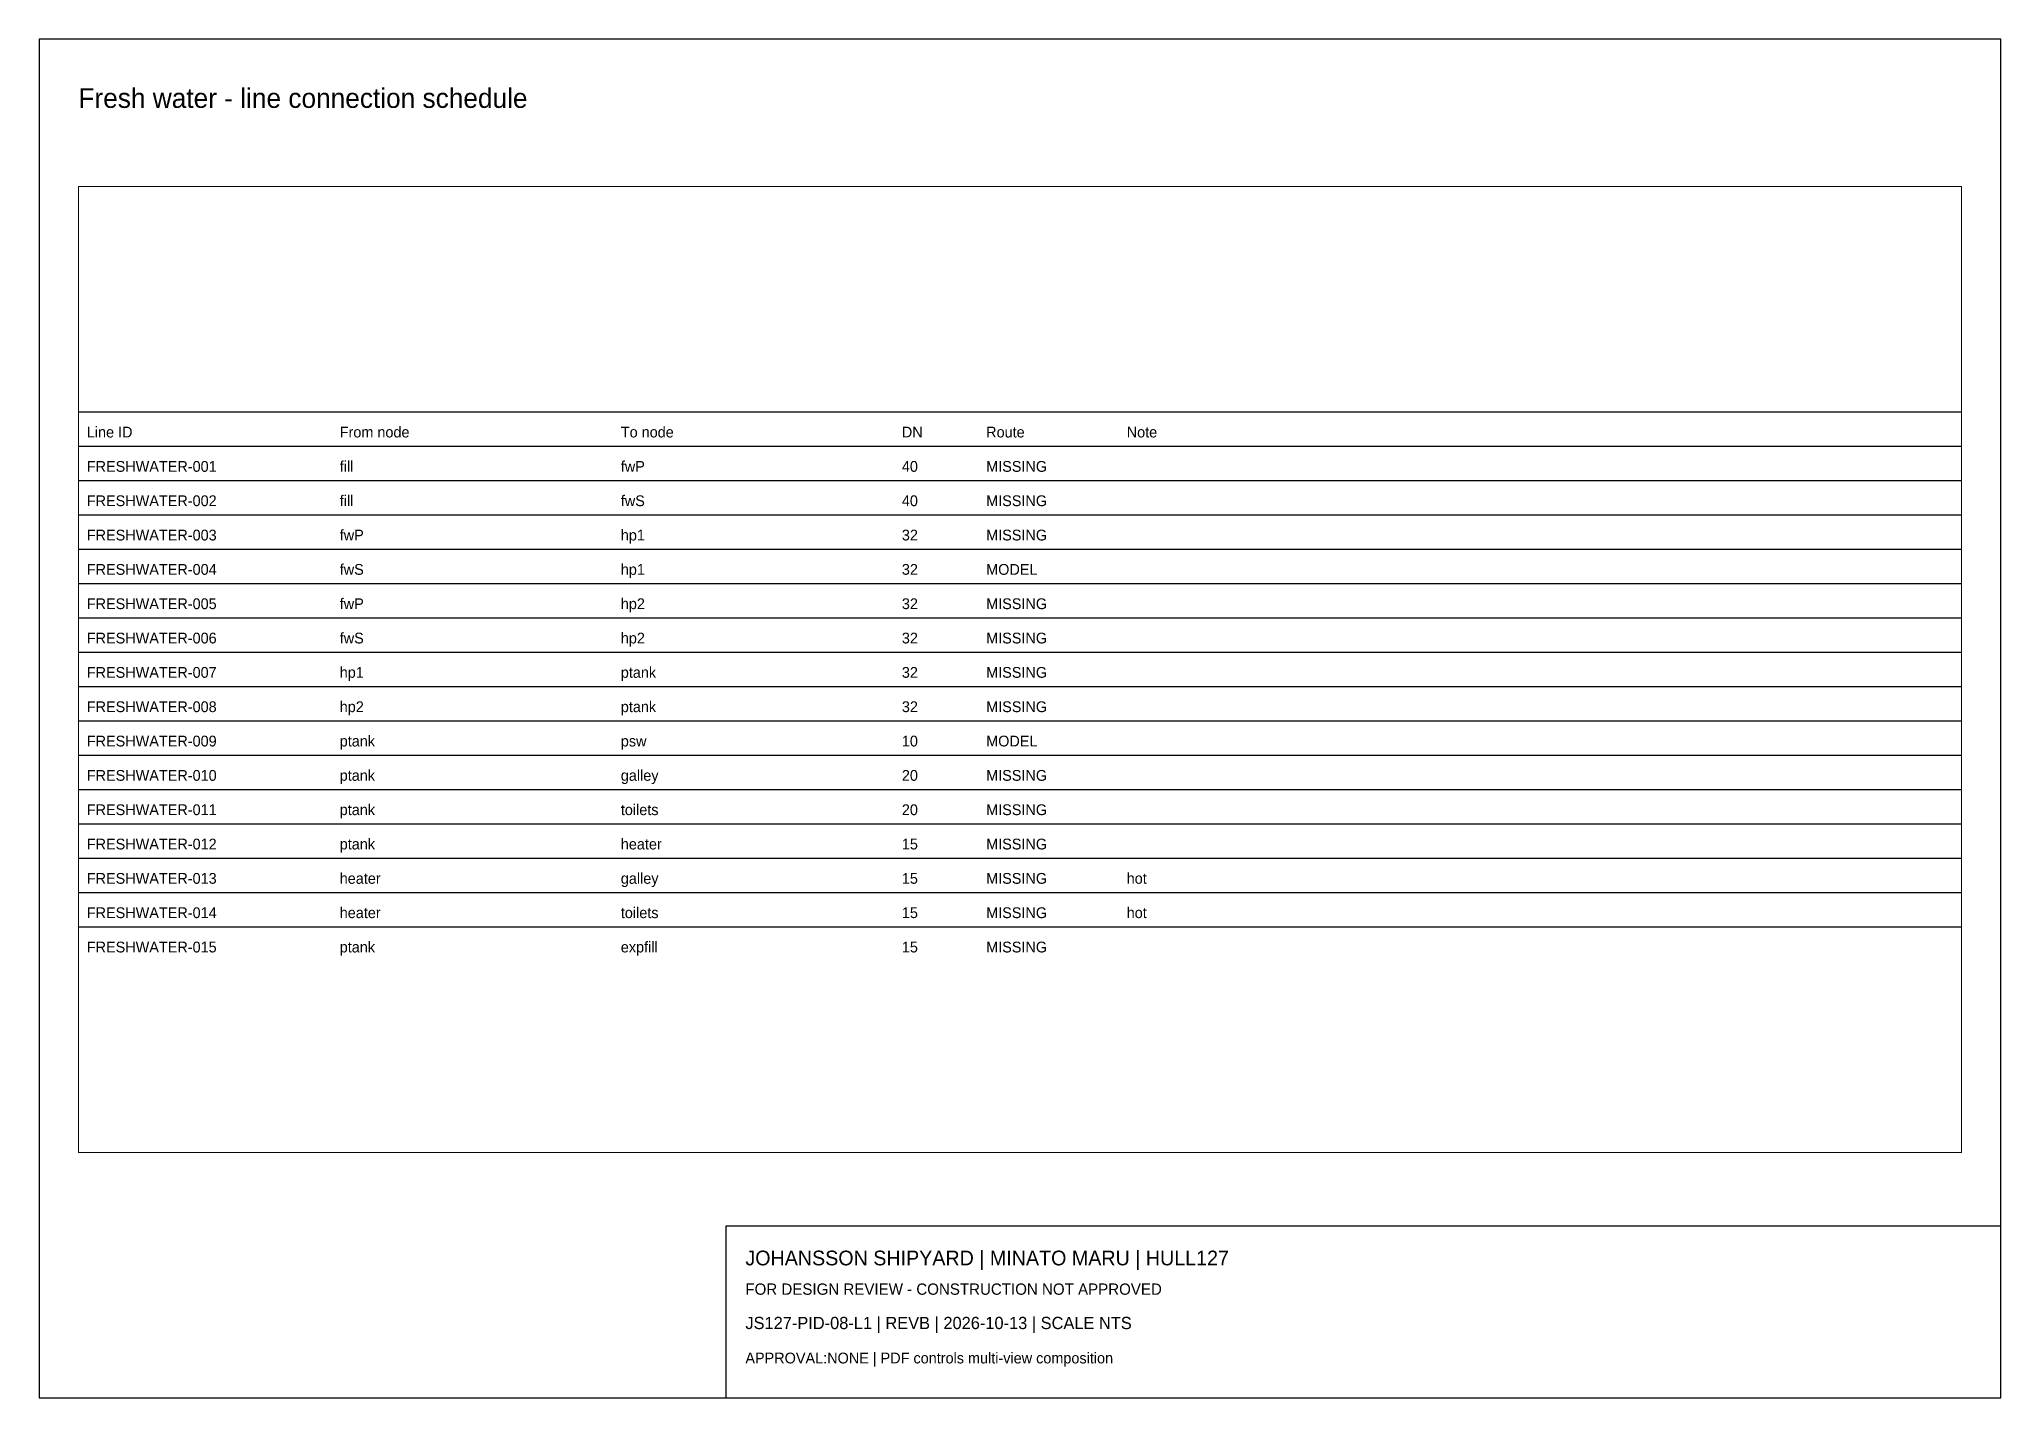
# Paper-space layout 'Layout1' of a CAD drawing. Header units: millimetres. Extents: x 10 to 410, y 10 to 287.
# The model-space entities are those that its viewports show. They can reach past a viewport. Long polylines and large blocks are cut down to what shows.
import ezdxf

# ---------------------------------------------------------------- set-up
doc = ezdxf.new("R2010")
doc.units = ezdxf.units.MM
doc.layers.add('ANNOTATION', color=7, linetype='Continuous')
doc.layers.add('GEOMETRY', color=7, linetype='Continuous')

msp = doc.modelspace()

# ---------------------------------------------------------------- linework, layer by layer
at = {"layer": 'GEOMETRY'}
for p, q in [((18, 249), (402, 249)), ((18, 242), (402, 242)), ((18, 235), (402, 235)), ((18, 228), (402, 228)), ((18, 221), (402, 221)), ((18, 214), (402, 214)), ((18, 207), (402, 207)), ((18, 200), (402, 200)), ((18, 193), (402, 193)), ((18, 186), (402, 186)), ((18, 179), (402, 179)), ((18, 172), (402, 172)), ((18, 165), (402, 165)), ((18, 158), (402, 158)), ((18, 151), (402, 151)), ((18, 144), (402, 144))]:
    msp.add_line(p, q, dxfattribs=at)

# ---------------------------------------------------------------- texts
at = {"layer": 'ANNOTATION'}
for s, p in [('Line ID', (19.7, 243.8)), ('From node', (71.28, 243.8)), ('To node', (128.6, 243.8)), ('DN', (185.91, 243.8)), ('Route', (203.1, 243.8)), ('Note', (231.76, 243.8)), ('FRESHWATER-001', (19.7, 236.8)), ('fill', (71.28, 236.8)), ('fwP', (128.6, 236.8)), ('40', (185.91, 236.8)), ('MISSING', (203.1, 236.8)), ('FRESHWATER-002', (19.7, 229.8)), ('fill', (71.28, 229.8)), ('fwS', (128.6, 229.8)), ('40', (185.91, 229.8)), ('MISSING', (203.1, 229.8)), ('FRESHWATER-003', (19.7, 222.8)), ('fwP', (71.28, 222.8)), ('hp1', (128.6, 222.8)), ('32', (185.91, 222.8)), ('MISSING', (203.1, 222.8)), ('FRESHWATER-004', (19.7, 215.8)), ('fwS', (71.28, 215.8)), ('hp1', (128.6, 215.8)), ('32', (185.91, 215.8)), ('MODEL', (203.1, 215.8)), ('FRESHWATER-005', (19.7, 208.8)), ('fwP', (71.28, 208.8)), ('hp2', (128.6, 208.8)), ('32', (185.91, 208.8)), ('MISSING', (203.1, 208.8)), ('FRESHWATER-006', (19.7, 201.8)), ('fwS', (71.28, 201.8)), ('hp2', (128.6, 201.8)), ('32', (185.91, 201.8)), ('MISSING', (203.1, 201.8)), ('FRESHWATER-007', (19.7, 194.8)), ('hp1', (71.28, 194.8)), ('ptank', (128.6, 194.8)), ('32', (185.91, 194.8)), ('MISSING', (203.1, 194.8)), ('FRESHWATER-008', (19.7, 187.8)), ('hp2', (71.28, 187.8)), ('ptank', (128.6, 187.8)), ('32', (185.91, 187.8)), ('MISSING', (203.1, 187.8)), ('FRESHWATER-009', (19.7, 180.8)), ('ptank', (71.28, 180.8)), ('psw', (128.6, 180.8)), ('10', (185.91, 180.8)), ('MODEL', (203.1, 180.8)), ('FRESHWATER-010', (19.7, 173.8)), ('ptank', (71.28, 173.8)), ('galley', (128.6, 173.8)), ('20', (185.91, 173.8)), ('MISSING', (203.1, 173.8)), ('FRESHWATER-011', (19.7, 166.8)), ('ptank', (71.28, 166.8)), ('toilets', (128.6, 166.8)), ('20', (185.91, 166.8)), ('MISSING', (203.1, 166.8)), ('FRESHWATER-012', (19.7, 159.8)), ('ptank', (71.28, 159.8)), ('heater', (128.6, 159.8)), ('15', (185.91, 159.8)), ('MISSING', (203.1, 159.8)), ('FRESHWATER-013', (19.7, 152.8)), ('heater', (71.28, 152.8)), ('galley', (128.6, 152.8)), ('15', (185.91, 152.8)), ('MISSING', (203.1, 152.8)), ('hot', (231.76, 152.8)), ('FRESHWATER-014', (19.7, 145.8)), ('heater', (71.28, 145.8)), ('toilets', (128.6, 145.8)), ('15', (185.91, 145.8)), ('MISSING', (203.1, 145.8)), ('hot', (231.76, 145.8)), ('FRESHWATER-015', (19.7, 138.8)), ('ptank', (71.28, 138.8)), ('expfill', (128.6, 138.8)), ('15', (185.91, 138.8)), ('MISSING', (203.1, 138.8))]:
    msp.add_text(s, height=2.2, dxfattribs=at).set_placement(p)

psp = doc.layouts.get("Layout1")

# ---------------------------------------------------------------- linework, layer by layer
for points in [[(10, 10), (410, 10), (410, 287), (10, 287)], [(150, 10), (410, 10), (410, 45), (150, 45)]]:
    psp.add_lwpolyline(points, close=True)

# ---------------------------------------------------------------- texts
for s, height, p in [('Fresh water - line connection schedule', 4, (18, 273)), ('JOHANSSON SHIPYARD | MINATO MARU | HULL127', 3, (154, 37)), ('FOR DESIGN REVIEW - CONSTRUCTION NOT APPROVED', 2.3, (154, 31)), ('JS127-PID-08-L1 | REVB | 2026-10-13 | SCALE NTS', 2.5, (154, 24)), ('APPROVAL:NONE | PDF controls multi-view composition', 2.2, (154, 17))]:
    psp.add_text(s, height=height).set_placement(p)

# ---------------------------------------------------------------- viewports
at = {"layer": 'VIEWPORTS'}
psp.add_viewport(center=(210, 158.5), size=(384, 197), view_center_point=(210, 196.5), view_height=197, dxfattribs=at)

doc.saveas('drawing.dxf')
